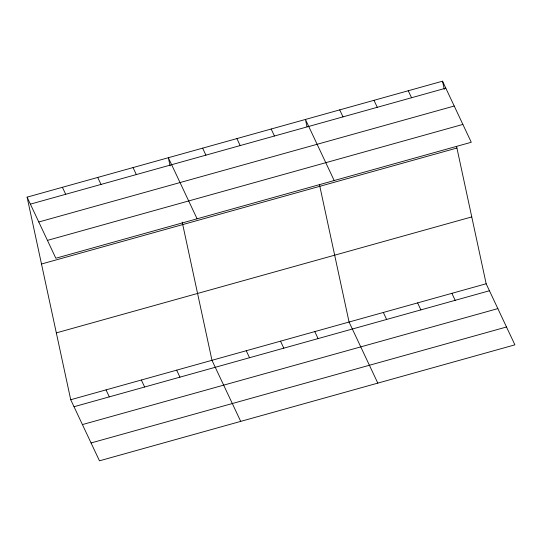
<?xml version="1.0" encoding="UTF-8"?>
<svg xmlns="http://www.w3.org/2000/svg" width="542" height="542" viewBox="0 0 542 542"><rect width="100%" height="100%" fill="white"/><g stroke="black" fill="none" stroke-linecap="round" stroke-linejoin="round"><path stroke-width="0.81" d="M27.1 197.153L442.529 81.185L471.276 142.268L55.84 258.236L27.1 197.153L70.724 399.732L99.471 460.815L514.9 344.847L486.16 283.764L456.574 146.408M30.386 204.144L445.822 88.17M38.787 221.99L454.223 106.022M47.445 240.384L462.875 124.416M41.497 264.008L456.926 148.034M56.327 332.883L471.764 216.915M70.724 399.732L486.16 283.764M74.017 406.724L489.446 290.756M82.411 424.576L497.847 308.608M91.07 442.963L506.499 326.995M408.262 90.751L411.547 97.743M373.987 100.317L377.273 107.309M451.886 293.33L455.172 300.322M339.712 109.884L342.998 116.876M417.611 302.903L420.897 309.888M334.184 180.533L305.437 119.457L307.016 126.794M383.336 312.47L386.629 319.455M271.169 129.023L274.455 136.008M377.808 383.119L349.068 322.036L319.482 184.673M236.895 138.589L240.181 145.574M314.794 331.602L318.079 338.594M202.62 148.156L205.906 155.148M280.519 341.169L283.805 348.16M197.092 218.805L168.345 157.722L170.1 165.879M246.244 350.735L249.537 357.727M133.034 167.58L136.327 174.571M240.716 421.385L211.969 360.308L182.214 222.132M97.723 177.437L101.015 184.429M176.658 370.166L179.951 377.151M62.411 187.295L65.697 194.287M141.347 380.017L144.639 387.008M106.036 389.874L109.328 396.866M442.529 81.185L444.284 89.335"/></g></svg>
